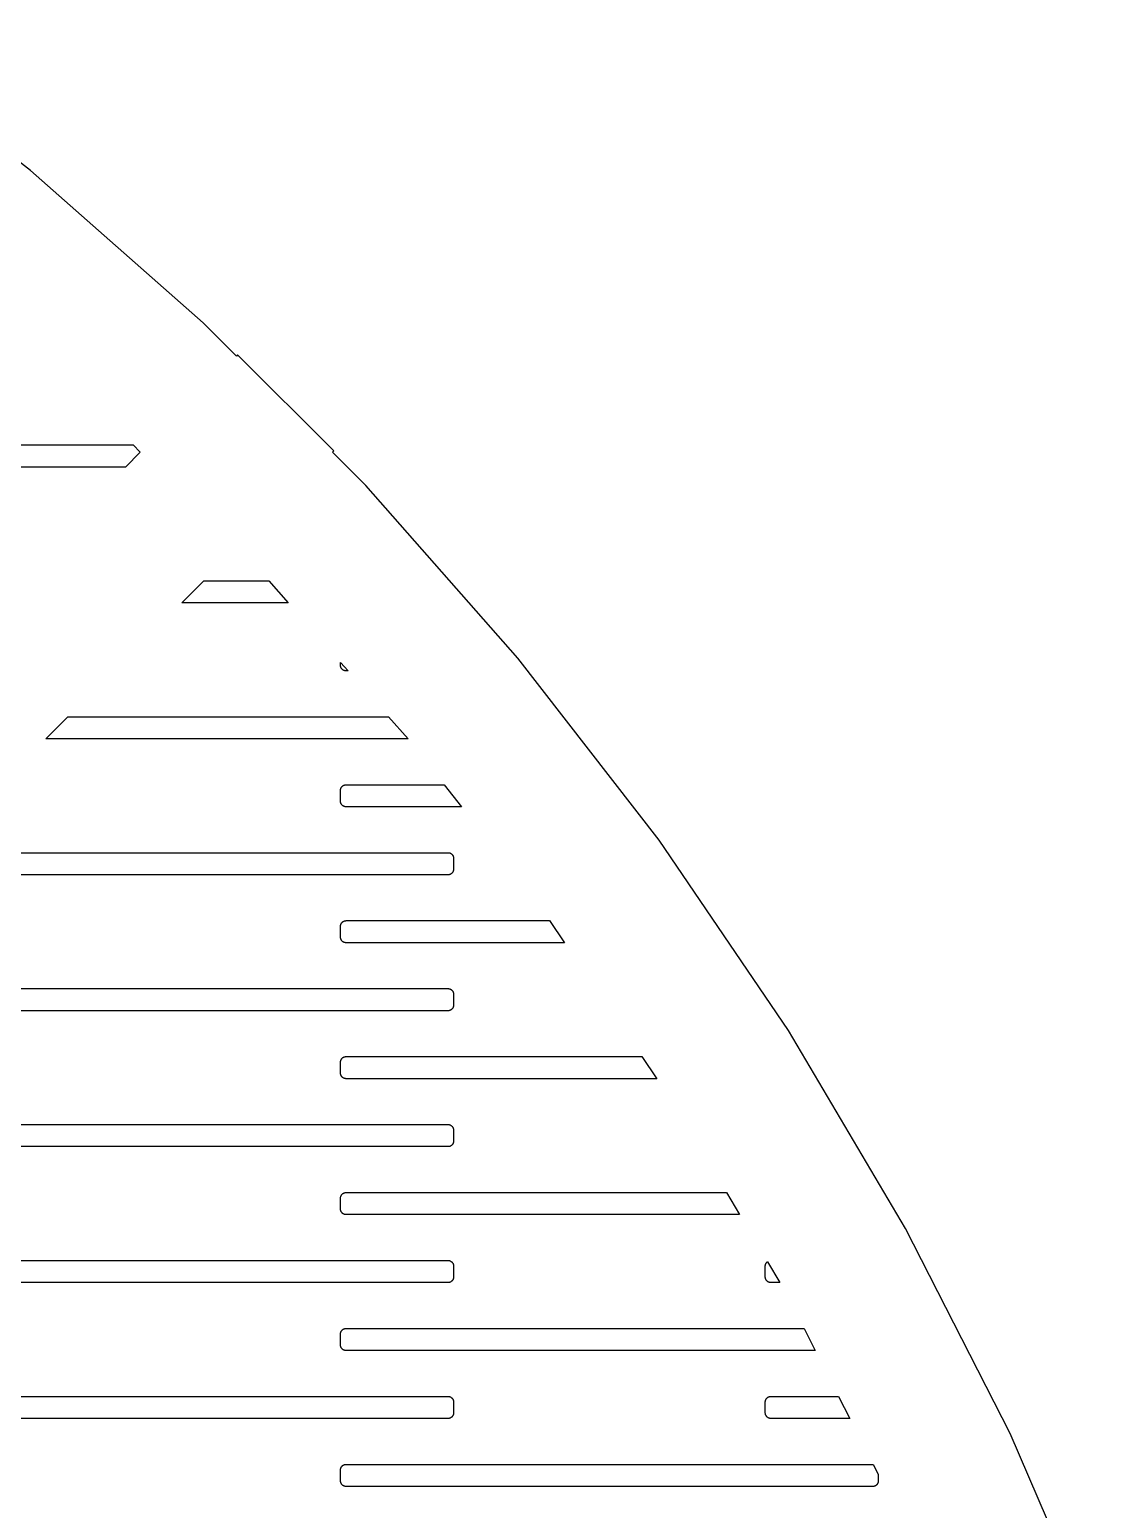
# Model space of a CAD drawing. Header units: metres. Extents: x -216 to 216, y -216 to 216.
# Drawn here: x 137.4 to 200.5, y 87.3 to 174.4 of the extents above; entities that cross this region are included whole.
import ezdxf

# ---------------------------------------------------------------- set-up
doc = ezdxf.new("R2010")
doc.units = ezdxf.units.M

msp = doc.modelspace()

# ---------------------------------------------------------------- linework, layer by layer
for p, q in [((137.427, 166.12), (126.725, 174.422)), ((147.586, 157.164), (137.427, 166.12)), ((149.547, 155.203), (147.586, 157.164)), ((149.622, 155.279), (149.547, 155.203)), ((155.279, 149.622), (149.622, 155.279)), ((131.003, 149.978), (143.464, 149.978)), ((143.464, 149.978), (143.893, 149.549)), ((143.893, 149.549), (143.021, 148.678)), ((155.203, 149.547), (155.279, 149.622)), ((157.164, 147.586), (155.203, 149.547)), ((143.021, 148.678), (131.003, 148.678)), ((166.12, 137.427), (157.164, 147.586)), ((146.335, 140.678), (147.635, 141.978)), ((147.635, 141.978), (151.448, 141.978)), ((151.448, 141.978), (152.595, 140.678)), ((152.595, 140.678), (146.335, 140.678)), ((155.678, 137.003), (155.678, 137.181)), ((155.678, 137.181), (156.121, 136.678)), ((155.678, 136.982), (155.678, 137.003)), ((155.68, 136.962), (155.678, 136.982)), ((155.684, 136.942), (155.68, 136.962)), ((155.688, 136.922), (155.684, 136.942)), ((155.694, 136.902), (155.688, 136.922)), ((155.701, 136.883), (155.694, 136.902)), ((155.709, 136.864), (155.701, 136.883)), ((155.718, 136.846), (155.709, 136.864)), ((155.728, 136.829), (155.718, 136.846)), ((155.74, 136.812), (155.728, 136.829)), ((155.752, 136.796), (155.74, 136.812)), ((155.766, 136.78), (155.752, 136.796)), ((155.78, 136.766), (155.766, 136.78)), ((155.796, 136.752), (155.78, 136.766)), ((155.812, 136.74), (155.796, 136.752)), ((155.829, 136.728), (155.812, 136.74)), ((174.422, 126.725), (166.12, 137.427)), ((155.846, 136.718), (155.829, 136.728)), ((155.864, 136.709), (155.846, 136.718)), ((155.883, 136.701), (155.864, 136.709)), ((155.902, 136.694), (155.883, 136.701)), ((155.922, 136.688), (155.902, 136.694)), ((155.942, 136.684), (155.922, 136.688)), ((155.962, 136.68), (155.942, 136.684)), ((155.982, 136.678), (155.962, 136.68)), ((156.003, 136.678), (155.982, 136.678)), ((156.121, 136.678), (156.003, 136.678)), ((138.335, 132.678), (139.635, 133.978)), ((139.635, 133.978), (158.501, 133.978)), ((158.501, 133.978), (159.648, 132.678)), ((159.648, 132.678), (138.335, 132.678)), ((155.694, 129.753), (155.701, 129.772)), ((155.701, 129.772), (155.709, 129.791)), ((155.709, 129.791), (155.718, 129.809)), ((155.718, 129.809), (155.728, 129.827)), ((155.728, 129.827), (155.74, 129.844)), ((155.74, 129.844), (155.752, 129.86)), ((155.752, 129.86), (155.766, 129.875)), ((155.766, 129.875), (155.78, 129.89)), ((155.78, 129.89), (155.796, 129.903)), ((155.796, 129.903), (155.812, 129.916)), ((155.812, 129.916), (155.829, 129.927)), ((155.829, 129.927), (155.846, 129.938)), ((155.846, 129.938), (155.864, 129.947)), ((155.864, 129.947), (155.883, 129.955)), ((155.883, 129.955), (155.902, 129.962)), ((155.902, 129.962), (155.922, 129.968)), ((155.922, 129.968), (155.942, 129.972)), ((155.942, 129.972), (155.962, 129.975)), ((155.962, 129.975), (155.982, 129.977)), ((155.982, 129.977), (156.003, 129.978)), ((156.003, 129.978), (161.779, 129.978)), ((161.779, 129.978), (162.787, 128.678)), ((155.678, 129.673), (155.68, 129.694)), ((155.678, 129.653), (155.678, 129.673)), ((155.678, 129.003), (155.678, 129.653)), ((155.678, 128.982), (155.678, 129.003)), ((155.68, 128.962), (155.678, 128.982)), ((155.68, 129.694), (155.684, 129.714)), ((155.684, 128.942), (155.68, 128.962)), ((155.684, 129.714), (155.688, 129.734)), ((155.688, 128.922), (155.684, 128.942)), ((155.688, 129.734), (155.694, 129.753)), ((155.694, 128.902), (155.688, 128.922)), ((155.701, 128.883), (155.694, 128.902)), ((155.709, 128.864), (155.701, 128.883)), ((155.718, 128.846), (155.709, 128.864)), ((155.728, 128.829), (155.718, 128.846)), ((155.74, 128.812), (155.728, 128.829)), ((155.752, 128.796), (155.74, 128.812)), ((155.766, 128.78), (155.752, 128.796)), ((155.78, 128.766), (155.766, 128.78)), ((155.796, 128.752), (155.78, 128.766)), ((155.812, 128.74), (155.796, 128.752)), ((155.829, 128.728), (155.812, 128.74)), ((155.846, 128.718), (155.829, 128.728)), ((155.864, 128.709), (155.846, 128.718)), ((155.883, 128.701), (155.864, 128.709)), ((155.902, 128.694), (155.883, 128.701)), ((155.922, 128.688), (155.902, 128.694)), ((155.942, 128.684), (155.922, 128.688)), ((155.962, 128.68), (155.942, 128.684)), ((155.982, 128.678), (155.962, 128.68)), ((156.003, 128.678), (155.982, 128.678)), ((162.787, 128.678), (156.003, 128.678)), ((182.035, 115.523), (174.422, 126.725)), ((131.635, 125.978), (162.003, 125.978)), ((162.003, 125.978), (162.023, 125.977)), ((162.023, 125.977), (162.044, 125.975)), ((162.044, 125.975), (162.064, 125.972)), ((162.064, 125.972), (162.084, 125.968)), ((162.084, 125.968), (162.103, 125.962)), ((162.103, 125.962), (162.122, 125.955)), ((162.122, 125.955), (162.141, 125.947)), ((162.141, 125.947), (162.159, 125.938)), ((162.159, 125.938), (162.177, 125.927)), ((162.177, 125.927), (162.194, 125.916)), ((162.194, 125.916), (162.21, 125.903)), ((162.21, 125.903), (162.225, 125.89)), ((162.225, 125.89), (162.24, 125.875)), ((162.24, 125.875), (162.253, 125.86)), ((162.253, 125.86), (162.266, 125.844)), ((162.266, 125.844), (162.277, 125.827)), ((162.277, 125.827), (162.288, 125.809)), ((162.288, 125.809), (162.297, 125.791)), ((162.297, 125.791), (162.305, 125.772)), ((162.305, 125.772), (162.312, 125.753)), ((162.312, 125.753), (162.318, 125.734)), ((162.318, 125.734), (162.322, 125.714)), ((162.322, 125.714), (162.325, 125.694)), ((162.325, 125.694), (162.327, 125.673)), ((162.327, 125.673), (162.328, 125.653)), ((162.328, 125.653), (162.328, 125.003)), ((162.003, 124.678), (131.003, 124.678)), ((162.023, 124.678), (162.003, 124.678)), ((162.044, 124.68), (162.023, 124.678)), ((162.064, 124.684), (162.044, 124.68)), ((162.084, 124.688), (162.064, 124.684)), ((162.103, 124.694), (162.084, 124.688)), ((162.122, 124.701), (162.103, 124.694)), ((162.141, 124.709), (162.122, 124.701)), ((162.159, 124.718), (162.141, 124.709)), ((162.177, 124.728), (162.159, 124.718)), ((162.194, 124.74), (162.177, 124.728)), ((162.21, 124.752), (162.194, 124.74)), ((162.225, 124.766), (162.21, 124.752)), ((162.24, 124.78), (162.225, 124.766)), ((162.253, 124.796), (162.24, 124.78)), ((162.266, 124.812), (162.253, 124.796)), ((162.277, 124.829), (162.266, 124.812)), ((162.288, 124.846), (162.277, 124.829)), ((162.297, 124.864), (162.288, 124.846)), ((162.305, 124.883), (162.297, 124.864)), ((162.312, 124.902), (162.305, 124.883)), ((162.318, 124.922), (162.312, 124.902)), ((162.322, 124.942), (162.318, 124.922)), ((162.325, 124.962), (162.322, 124.942)), ((162.327, 124.982), (162.325, 124.962)), ((162.328, 125.003), (162.327, 124.982)), ((155.829, 121.927), (155.846, 121.938)), ((155.846, 121.938), (155.864, 121.947)), ((155.864, 121.947), (155.883, 121.955)), ((155.883, 121.955), (155.902, 121.962)), ((155.902, 121.962), (155.922, 121.968)), ((155.922, 121.968), (155.942, 121.972)), ((155.942, 121.972), (155.962, 121.975)), ((155.962, 121.975), (155.982, 121.977)), ((155.982, 121.977), (156.003, 121.978)), ((156.003, 121.978), (167.98, 121.978)), ((167.98, 121.978), (168.864, 120.678)), ((155.678, 121.673), (155.68, 121.694)), ((155.678, 121.653), (155.678, 121.673)), ((155.678, 121.003), (155.678, 121.653)), ((155.68, 121.694), (155.684, 121.714)), ((155.684, 121.714), (155.688, 121.734)), ((155.688, 121.734), (155.694, 121.753)), ((155.694, 121.753), (155.701, 121.772)), ((155.701, 121.772), (155.709, 121.791)), ((155.709, 121.791), (155.718, 121.809)), ((155.718, 121.809), (155.728, 121.827)), ((155.728, 121.827), (155.74, 121.844)), ((155.74, 121.844), (155.752, 121.86)), ((155.752, 121.86), (155.766, 121.875)), ((155.766, 121.875), (155.78, 121.89)), ((155.78, 121.89), (155.796, 121.903)), ((155.796, 121.903), (155.812, 121.916)), ((155.812, 121.916), (155.829, 121.927)), ((155.678, 120.982), (155.678, 121.003)), ((155.68, 120.962), (155.678, 120.982)), ((155.684, 120.942), (155.68, 120.962)), ((155.688, 120.922), (155.684, 120.942)), ((155.694, 120.902), (155.688, 120.922)), ((155.701, 120.883), (155.694, 120.902)), ((155.709, 120.864), (155.701, 120.883)), ((155.718, 120.846), (155.709, 120.864)), ((155.728, 120.829), (155.718, 120.846)), ((155.74, 120.812), (155.728, 120.829)), ((155.752, 120.796), (155.74, 120.812)), ((155.766, 120.78), (155.752, 120.796)), ((155.78, 120.766), (155.766, 120.78)), ((155.796, 120.752), (155.78, 120.766)), ((155.812, 120.74), (155.796, 120.752)), ((155.829, 120.728), (155.812, 120.74)), ((155.846, 120.718), (155.829, 120.728)), ((155.864, 120.709), (155.846, 120.718)), ((155.883, 120.701), (155.864, 120.709)), ((155.902, 120.694), (155.883, 120.701)), ((155.922, 120.688), (155.902, 120.694)), ((155.942, 120.684), (155.922, 120.688)), ((155.962, 120.68), (155.942, 120.684)), ((155.982, 120.678), (155.962, 120.68)), ((156.003, 120.678), (155.982, 120.678)), ((168.864, 120.678), (156.003, 120.678)), ((131.003, 117.978), (162.003, 117.978)), ((162.003, 117.978), (162.023, 117.977)), ((162.023, 117.977), (162.044, 117.975)), ((162.044, 117.975), (162.064, 117.972)), ((162.064, 117.972), (162.084, 117.968)), ((162.084, 117.968), (162.103, 117.962)), ((162.103, 117.962), (162.122, 117.955)), ((162.122, 117.955), (162.141, 117.947)), ((162.141, 117.947), (162.159, 117.938)), ((162.159, 117.938), (162.177, 117.927)), ((162.177, 117.927), (162.194, 117.916)), ((162.194, 117.916), (162.21, 117.903)), ((162.21, 117.903), (162.225, 117.89)), ((162.225, 117.89), (162.24, 117.875)), ((162.24, 117.875), (162.253, 117.86)), ((162.253, 117.86), (162.266, 117.844)), ((162.266, 117.844), (162.277, 117.827)), ((162.277, 117.827), (162.288, 117.809)), ((162.288, 117.809), (162.297, 117.791)), ((162.297, 117.791), (162.305, 117.772)), ((162.305, 117.772), (162.312, 117.753)), ((162.312, 117.753), (162.318, 117.734)), ((162.318, 117.734), (162.322, 117.714)), ((162.322, 117.714), (162.325, 117.694)), ((162.325, 117.694), (162.327, 117.673)), ((162.327, 117.673), (162.328, 117.653)), ((162.328, 117.653), (162.328, 117.003)), ((162.141, 116.709), (162.122, 116.701)), ((162.159, 116.718), (162.141, 116.709)), ((162.177, 116.728), (162.159, 116.718)), ((162.194, 116.74), (162.177, 116.728)), ((162.21, 116.752), (162.194, 116.74)), ((162.225, 116.766), (162.21, 116.752)), ((162.24, 116.78), (162.225, 116.766)), ((162.253, 116.796), (162.24, 116.78)), ((162.266, 116.812), (162.253, 116.796)), ((162.277, 116.829), (162.266, 116.812)), ((162.288, 116.846), (162.277, 116.829)), ((162.297, 116.864), (162.288, 116.846)), ((162.305, 116.883), (162.297, 116.864)), ((162.312, 116.902), (162.305, 116.883)), ((162.318, 116.922), (162.312, 116.902)), ((162.322, 116.942), (162.318, 116.922)), ((162.325, 116.962), (162.322, 116.942)), ((162.327, 116.982), (162.325, 116.962)), ((162.328, 117.003), (162.327, 116.982)), ((162.003, 116.678), (131.003, 116.678)), ((162.023, 116.678), (162.003, 116.678)), ((162.044, 116.68), (162.023, 116.678)), ((162.064, 116.684), (162.044, 116.68)), ((162.084, 116.688), (162.064, 116.684)), ((162.103, 116.694), (162.084, 116.688)), ((162.122, 116.701), (162.103, 116.694)), ((188.929, 103.865), (182.035, 115.523)), ((155.678, 113.673), (155.68, 113.694)), ((155.678, 113.653), (155.678, 113.673)), ((155.678, 113.003), (155.678, 113.653)), ((155.68, 113.694), (155.684, 113.714)), ((155.684, 113.714), (155.688, 113.734)), ((155.688, 113.734), (155.694, 113.753)), ((155.694, 113.753), (155.701, 113.772)), ((155.701, 113.772), (155.709, 113.791)), ((155.709, 113.791), (155.718, 113.809)), ((155.718, 113.809), (155.728, 113.827)), ((155.728, 113.827), (155.74, 113.844)), ((155.74, 113.844), (155.752, 113.86)), ((155.752, 113.86), (155.766, 113.875)), ((155.766, 113.875), (155.78, 113.89)), ((155.78, 113.89), (155.796, 113.903)), ((155.796, 113.903), (155.812, 113.916)), ((155.812, 113.916), (155.829, 113.927)), ((155.829, 113.927), (155.846, 113.938)), ((155.846, 113.938), (155.864, 113.947)), ((155.864, 113.947), (155.883, 113.955)), ((155.883, 113.955), (155.902, 113.962)), ((155.902, 113.962), (155.922, 113.968)), ((155.922, 113.968), (155.942, 113.972)), ((155.942, 113.972), (155.962, 113.975)), ((155.962, 113.975), (155.982, 113.977)), ((155.982, 113.977), (156.003, 113.978)), ((156.003, 113.978), (173.417, 113.978)), ((173.417, 113.978), (174.3, 112.678)), ((155.678, 112.982), (155.678, 113.003)), ((155.68, 112.962), (155.678, 112.982)), ((155.684, 112.942), (155.68, 112.962)), ((155.688, 112.922), (155.684, 112.942)), ((155.694, 112.902), (155.688, 112.922)), ((155.701, 112.883), (155.694, 112.902)), ((155.709, 112.864), (155.701, 112.883)), ((155.718, 112.846), (155.709, 112.864)), ((155.728, 112.829), (155.718, 112.846)), ((155.74, 112.812), (155.728, 112.829)), ((155.752, 112.796), (155.74, 112.812)), ((155.766, 112.78), (155.752, 112.796)), ((155.78, 112.766), (155.766, 112.78)), ((155.796, 112.752), (155.78, 112.766)), ((155.812, 112.74), (155.796, 112.752)), ((155.829, 112.728), (155.812, 112.74)), ((155.846, 112.718), (155.829, 112.728)), ((155.864, 112.709), (155.846, 112.718)), ((155.883, 112.701), (155.864, 112.709)), ((155.902, 112.694), (155.883, 112.701)), ((155.922, 112.688), (155.902, 112.694)), ((155.942, 112.684), (155.922, 112.688)), ((155.962, 112.68), (155.942, 112.684)), ((155.982, 112.678), (155.962, 112.68)), ((156.003, 112.678), (155.982, 112.678)), ((174.3, 112.678), (156.003, 112.678)), ((131.003, 109.978), (162.003, 109.978)), ((162.003, 109.978), (162.023, 109.977)), ((162.023, 109.977), (162.044, 109.975)), ((162.044, 109.975), (162.064, 109.972)), ((162.064, 109.972), (162.084, 109.968)), ((162.084, 109.968), (162.103, 109.962)), ((162.103, 109.962), (162.122, 109.955)), ((162.122, 109.955), (162.141, 109.947)), ((162.141, 109.947), (162.159, 109.938)), ((162.159, 109.938), (162.177, 109.927)), ((162.177, 109.927), (162.194, 109.916)), ((162.194, 109.916), (162.21, 109.903)), ((162.21, 109.903), (162.225, 109.89)), ((162.225, 109.89), (162.24, 109.875)), ((162.24, 109.875), (162.253, 109.86)), ((162.253, 109.86), (162.266, 109.844)), ((162.266, 109.844), (162.277, 109.827)), ((162.277, 109.827), (162.288, 109.809)), ((162.288, 109.809), (162.297, 109.791)), ((162.297, 109.791), (162.305, 109.772)), ((162.305, 109.772), (162.312, 109.753)), ((162.312, 109.753), (162.318, 109.734)), ((162.305, 108.883), (162.297, 108.864)), ((162.312, 108.902), (162.305, 108.883)), ((162.318, 108.922), (162.312, 108.902)), ((162.318, 109.734), (162.322, 109.714)), ((162.322, 108.942), (162.318, 108.922)), ((162.322, 109.714), (162.325, 109.694)), ((162.325, 108.962), (162.322, 108.942)), ((162.325, 109.694), (162.327, 109.673)), ((162.327, 108.982), (162.325, 108.962)), ((162.327, 109.673), (162.328, 109.653)), ((162.328, 109.003), (162.327, 108.982)), ((162.328, 109.653), (162.328, 109.003)), ((162.003, 108.678), (131.003, 108.678)), ((162.023, 108.678), (162.003, 108.678)), ((162.044, 108.68), (162.023, 108.678)), ((162.064, 108.684), (162.044, 108.68)), ((162.084, 108.688), (162.064, 108.684)), ((162.103, 108.694), (162.084, 108.688)), ((162.122, 108.701), (162.103, 108.694)), ((162.141, 108.709), (162.122, 108.701)), ((162.159, 108.718), (162.141, 108.709)), ((162.177, 108.728), (162.159, 108.718)), ((162.194, 108.74), (162.177, 108.728)), ((162.21, 108.752), (162.194, 108.74)), ((162.225, 108.766), (162.21, 108.752)), ((162.24, 108.78), (162.225, 108.766)), ((162.253, 108.796), (162.24, 108.78)), ((162.266, 108.812), (162.253, 108.796)), ((162.277, 108.829), (162.266, 108.812)), ((162.288, 108.846), (162.277, 108.829)), ((162.297, 108.864), (162.288, 108.846)), ((155.678, 105.673), (155.68, 105.694)), ((155.678, 105.653), (155.678, 105.673)), ((155.678, 105.003), (155.678, 105.653)), ((155.68, 105.694), (155.684, 105.714)), ((155.684, 105.714), (155.688, 105.734)), ((155.688, 105.734), (155.694, 105.753)), ((155.694, 105.753), (155.701, 105.772)), ((155.701, 105.772), (155.709, 105.791)), ((155.709, 105.791), (155.718, 105.809)), ((155.718, 105.809), (155.728, 105.827)), ((155.728, 105.827), (155.74, 105.844)), ((155.74, 105.844), (155.752, 105.86)), ((155.752, 105.86), (155.766, 105.875)), ((155.766, 105.875), (155.78, 105.89)), ((155.78, 105.89), (155.796, 105.903)), ((155.796, 105.903), (155.812, 105.916)), ((155.812, 105.916), (155.829, 105.927)), ((155.829, 105.927), (155.846, 105.938)), ((155.846, 105.938), (155.864, 105.947)), ((155.864, 105.947), (155.883, 105.955)), ((155.883, 105.955), (155.902, 105.962)), ((155.902, 105.962), (155.922, 105.968)), ((155.922, 105.968), (155.942, 105.972)), ((155.942, 105.972), (155.962, 105.975)), ((155.962, 105.975), (155.982, 105.977)), ((155.982, 105.977), (156.003, 105.978)), ((156.003, 105.978), (178.39, 105.978)), ((178.39, 105.978), (179.159, 104.678)), ((155.678, 104.982), (155.678, 105.003)), ((155.68, 104.962), (155.678, 104.982)), ((155.684, 104.942), (155.68, 104.962)), ((155.688, 104.922), (155.684, 104.942)), ((155.694, 104.902), (155.688, 104.922)), ((155.701, 104.883), (155.694, 104.902)), ((155.709, 104.864), (155.701, 104.883)), ((155.718, 104.846), (155.709, 104.864)), ((155.728, 104.829), (155.718, 104.846)), ((155.74, 104.812), (155.728, 104.829)), ((155.752, 104.796), (155.74, 104.812)), ((155.766, 104.78), (155.752, 104.796)), ((155.78, 104.766), (155.766, 104.78)), ((155.796, 104.752), (155.78, 104.766)), ((155.812, 104.74), (155.796, 104.752)), ((155.829, 104.728), (155.812, 104.74)), ((155.846, 104.718), (155.829, 104.728)), ((155.864, 104.709), (155.846, 104.718)), ((155.883, 104.701), (155.864, 104.709)), ((155.902, 104.694), (155.883, 104.701)), ((155.922, 104.688), (155.902, 104.694)), ((155.942, 104.684), (155.922, 104.688)), ((155.962, 104.68), (155.942, 104.684)), ((155.982, 104.678), (155.962, 104.68)), ((156.003, 104.678), (155.982, 104.678)), ((179.159, 104.678), (156.003, 104.678)), ((195.078, 91.7968), (188.929, 103.865)), ((131.003, 101.978), (162.003, 101.978)), ((162.003, 101.978), (162.023, 101.977)), ((162.023, 101.977), (162.044, 101.975)), ((162.044, 101.975), (162.064, 101.972)), ((162.064, 101.972), (162.084, 101.968)), ((162.084, 101.968), (162.103, 101.962)), ((162.103, 101.962), (162.122, 101.955)), ((162.122, 101.955), (162.141, 101.947)), ((162.141, 101.947), (162.159, 101.938)), ((162.159, 101.938), (162.177, 101.927)), ((162.177, 101.927), (162.194, 101.916)), ((162.194, 101.916), (162.21, 101.903)), ((162.21, 101.903), (162.225, 101.89)), ((180.78, 101.89), (180.796, 101.903)), ((180.796, 101.903), (180.798, 101.905)), ((180.798, 101.905), (181.524, 100.678)), ((162.225, 101.89), (162.24, 101.875)), ((162.24, 101.875), (162.253, 101.86)), ((162.253, 101.86), (162.266, 101.844)), ((162.266, 101.844), (162.277, 101.827)), ((162.277, 101.827), (162.288, 101.809)), ((162.288, 101.809), (162.297, 101.791)), ((162.297, 101.791), (162.305, 101.772)), ((162.305, 101.772), (162.312, 101.753)), ((162.312, 101.753), (162.318, 101.734)), ((162.318, 101.734), (162.322, 101.714)), ((162.322, 101.714), (162.325, 101.694)), ((162.325, 101.694), (162.327, 101.673)), ((162.327, 101.673), (162.328, 101.653)), ((162.328, 101.653), (162.328, 101.003)), ((180.678, 101.673), (180.68, 101.694)), ((180.678, 101.653), (180.678, 101.673)), ((180.678, 101.003), (180.678, 101.653)), ((180.68, 101.694), (180.684, 101.714)), ((180.684, 101.714), (180.688, 101.734)), ((180.688, 101.734), (180.694, 101.753)), ((180.694, 101.753), (180.701, 101.772)), ((180.701, 101.772), (180.709, 101.791)), ((180.709, 101.791), (180.718, 101.809)), ((180.718, 101.809), (180.728, 101.827)), ((180.728, 101.827), (180.74, 101.844)), ((180.74, 101.844), (180.752, 101.86)), ((180.752, 101.86), (180.766, 101.875)), ((180.766, 101.875), (180.78, 101.89)), ((162.003, 100.678), (131.003, 100.678)), ((162.023, 100.678), (162.003, 100.678)), ((162.044, 100.68), (162.023, 100.678)), ((162.064, 100.684), (162.044, 100.68)), ((162.084, 100.688), (162.064, 100.684)), ((162.103, 100.694), (162.084, 100.688)), ((162.122, 100.701), (162.103, 100.694)), ((162.141, 100.709), (162.122, 100.701)), ((162.159, 100.718), (162.141, 100.709)), ((162.177, 100.728), (162.159, 100.718)), ((162.194, 100.74), (162.177, 100.728)), ((162.21, 100.752), (162.194, 100.74)), ((162.225, 100.766), (162.21, 100.752)), ((162.24, 100.78), (162.225, 100.766)), ((162.253, 100.796), (162.24, 100.78)), ((162.266, 100.812), (162.253, 100.796)), ((162.277, 100.829), (162.266, 100.812)), ((162.288, 100.846), (162.277, 100.829)), ((162.297, 100.864), (162.288, 100.846)), ((162.305, 100.883), (162.297, 100.864)), ((162.312, 100.902), (162.305, 100.883)), ((162.318, 100.922), (162.312, 100.902)), ((162.322, 100.942), (162.318, 100.922)), ((162.325, 100.962), (162.322, 100.942)), ((162.327, 100.982), (162.325, 100.962)), ((162.328, 101.003), (162.327, 100.982)), ((180.678, 100.982), (180.678, 101.003)), ((180.68, 100.962), (180.678, 100.982)), ((180.684, 100.942), (180.68, 100.962)), ((180.688, 100.922), (180.684, 100.942)), ((180.694, 100.902), (180.688, 100.922)), ((180.701, 100.883), (180.694, 100.902)), ((180.709, 100.864), (180.701, 100.883)), ((180.718, 100.846), (180.709, 100.864)), ((180.728, 100.829), (180.718, 100.846)), ((180.74, 100.812), (180.728, 100.829)), ((180.752, 100.796), (180.74, 100.812)), ((180.766, 100.78), (180.752, 100.796)), ((180.78, 100.766), (180.766, 100.78)), ((180.796, 100.752), (180.78, 100.766)), ((180.812, 100.74), (180.796, 100.752)), ((180.829, 100.728), (180.812, 100.74)), ((180.846, 100.718), (180.829, 100.728)), ((180.864, 100.709), (180.846, 100.718)), ((180.883, 100.701), (180.864, 100.709)), ((180.902, 100.694), (180.883, 100.701)), ((180.922, 100.688), (180.902, 100.694)), ((180.942, 100.684), (180.922, 100.688)), ((180.962, 100.68), (180.942, 100.684)), ((180.982, 100.678), (180.962, 100.68)), ((181.003, 100.678), (180.982, 100.678)), ((181.524, 100.678), (181.003, 100.678)), ((155.678, 97.6732), (155.68, 97.6935)), ((155.678, 97.6528), (155.678, 97.6732)), ((155.678, 97.0028), (155.678, 97.6528)), ((155.68, 97.6935), (155.684, 97.7137)), ((155.684, 97.7137), (155.688, 97.7336)), ((155.688, 97.7336), (155.694, 97.7532)), ((155.694, 97.7532), (155.701, 97.7724)), ((155.701, 97.7724), (155.709, 97.7912)), ((155.709, 97.7912), (155.718, 97.8094)), ((155.718, 97.8094), (155.728, 97.8269)), ((155.728, 97.8269), (155.74, 97.8438)), ((155.74, 97.8438), (155.752, 97.86)), ((155.752, 97.86), (155.766, 97.8753)), ((155.766, 97.8753), (155.78, 97.8897)), ((155.78, 97.8897), (155.796, 97.9032)), ((155.796, 97.9032), (155.812, 97.9157)), ((155.812, 97.9157), (155.829, 97.9272)), ((155.829, 97.9272), (155.846, 97.9376)), ((155.846, 97.9376), (155.864, 97.9469)), ((155.864, 97.9469), (155.883, 97.955)), ((155.883, 97.955), (155.902, 97.9619)), ((155.902, 97.9619), (155.922, 97.9676)), ((155.922, 97.9676), (155.942, 97.972)), ((155.942, 97.972), (155.962, 97.9752)), ((155.962, 97.9752), (155.982, 97.9772)), ((155.982, 97.9772), (156.003, 97.9778)), ((156.003, 97.9778), (182.955, 97.9778)), ((182.955, 97.9778), (183.617, 96.6778)), ((155.678, 96.9824), (155.678, 97.0028)), ((155.68, 96.9621), (155.678, 96.9824)), ((155.684, 96.9419), (155.68, 96.9621)), ((155.688, 96.922), (155.684, 96.9419)), ((155.694, 96.9024), (155.688, 96.922)), ((155.701, 96.8831), (155.694, 96.9024)), ((155.709, 96.8644), (155.701, 96.8831)), ((155.718, 96.8462), (155.709, 96.8644)), ((155.728, 96.8287), (155.718, 96.8462)), ((155.74, 96.8118), (155.728, 96.8287)), ((155.752, 96.7956), (155.74, 96.8118)), ((155.766, 96.7803), (155.752, 96.7956)), ((155.78, 96.7659), (155.766, 96.7803)), ((155.796, 96.7524), (155.78, 96.7659)), ((155.812, 96.7399), (155.796, 96.7524)), ((155.829, 96.7284), (155.812, 96.7399)), ((155.846, 96.718), (155.829, 96.7284)), ((155.864, 96.7087), (155.846, 96.718)), ((155.883, 96.7006), (155.864, 96.7087)), ((155.902, 96.6937), (155.883, 96.7006)), ((155.922, 96.688), (155.902, 96.6937)), ((155.942, 96.6835), (155.922, 96.688)), ((155.962, 96.6804), (155.942, 96.6835)), ((155.982, 96.6784), (155.962, 96.6804)), ((156.003, 96.6778), (155.982, 96.6784)), ((183.617, 96.6778), (156.003, 96.6778)), ((134.622, 93.9778), (162.003, 93.9778)), ((162.003, 93.9778), (162.023, 93.9772)), ((162.023, 93.9772), (162.044, 93.9752)), ((162.044, 93.9752), (162.064, 93.972)), ((162.064, 93.972), (162.084, 93.9676)), ((162.084, 93.9676), (162.103, 93.9619)), ((162.103, 93.9619), (162.122, 93.955)), ((162.122, 93.955), (162.141, 93.9469)), ((162.141, 93.9469), (162.159, 93.9376)), ((162.159, 93.9376), (162.177, 93.9272)), ((162.177, 93.9272), (162.194, 93.9157)), ((162.194, 93.9157), (162.21, 93.9032)), ((162.21, 93.9032), (162.225, 93.8897)), ((162.225, 93.8897), (162.24, 93.8753)), ((162.24, 93.8753), (162.253, 93.86)), ((162.253, 93.86), (162.266, 93.8438)), ((162.266, 93.8438), (162.277, 93.8269)), ((162.277, 93.8269), (162.288, 93.8094)), ((162.288, 93.8094), (162.297, 93.7912)), ((162.297, 93.7912), (162.305, 93.7724)), ((162.305, 93.7724), (162.312, 93.7532)), ((162.312, 93.7532), (162.318, 93.7336)), ((162.318, 93.7336), (162.322, 93.7137)), ((162.322, 93.7137), (162.325, 93.6935)), ((162.325, 93.6935), (162.327, 93.6732)), ((162.327, 93.6732), (162.328, 93.6528)), ((162.328, 93.6528), (162.328, 93.0028)), ((180.678, 93.6732), (180.68, 93.6935)), ((180.678, 93.6528), (180.678, 93.6732)), ((180.678, 93.0028), (180.678, 93.6528)), ((180.68, 93.6935), (180.684, 93.7137)), ((180.684, 93.7137), (180.688, 93.7336)), ((180.688, 93.7336), (180.694, 93.7532)), ((180.694, 93.7532), (180.701, 93.7724)), ((180.701, 93.7724), (180.709, 93.7912)), ((180.709, 93.7912), (180.718, 93.8094)), ((180.718, 93.8094), (180.728, 93.8269)), ((180.728, 93.8269), (180.74, 93.8438)), ((180.74, 93.8438), (180.752, 93.86)), ((180.752, 93.86), (180.766, 93.8753)), ((180.766, 93.8753), (180.78, 93.8897)), ((180.78, 93.8897), (180.796, 93.9032)), ((180.796, 93.9032), (180.812, 93.9157)), ((180.812, 93.9157), (180.829, 93.9272)), ((180.829, 93.9272), (180.846, 93.9376)), ((180.846, 93.9376), (180.864, 93.9469)), ((180.864, 93.9469), (180.883, 93.955)), ((180.883, 93.955), (180.902, 93.9619)), ((180.902, 93.9619), (180.922, 93.9676)), ((180.922, 93.9676), (180.942, 93.972)), ((180.942, 93.972), (180.962, 93.9752)), ((180.962, 93.9752), (180.982, 93.9772)), ((180.982, 93.9772), (181.003, 93.9778)), ((181.003, 93.9778), (184.993, 93.9778)), ((184.993, 93.9778), (185.655, 92.6778)), ((162.003, 92.6778), (135.506, 92.6778)), ((162.023, 92.6784), (162.003, 92.6778)), ((162.044, 92.6804), (162.023, 92.6784)), ((162.064, 92.6835), (162.044, 92.6804)), ((162.084, 92.688), (162.064, 92.6835)), ((162.103, 92.6937), (162.084, 92.688)), ((162.122, 92.7006), (162.103, 92.6937)), ((162.141, 92.7087), (162.122, 92.7006)), ((162.159, 92.718), (162.141, 92.7087)), ((162.177, 92.7284), (162.159, 92.718)), ((162.194, 92.7399), (162.177, 92.7284)), ((162.21, 92.7524), (162.194, 92.7399)), ((162.225, 92.7659), (162.21, 92.7524)), ((162.24, 92.7803), (162.225, 92.7659)), ((162.253, 92.7956), (162.24, 92.7803)), ((162.266, 92.8118), (162.253, 92.7956)), ((162.277, 92.8287), (162.266, 92.8118)), ((162.288, 92.8462), (162.277, 92.8287)), ((162.297, 92.8644), (162.288, 92.8462)), ((162.305, 92.8831), (162.297, 92.8644)), ((162.312, 92.9024), (162.305, 92.8831)), ((162.318, 92.922), (162.312, 92.9024)), ((162.322, 92.9419), (162.318, 92.922)), ((162.325, 92.9621), (162.322, 92.9419)), ((162.327, 92.9824), (162.325, 92.9621)), ((162.328, 93.0028), (162.327, 92.9824)), ((180.678, 92.9824), (180.678, 93.0028)), ((180.68, 92.9621), (180.678, 92.9824)), ((180.684, 92.9419), (180.68, 92.9621)), ((180.688, 92.922), (180.684, 92.9419)), ((180.694, 92.9024), (180.688, 92.922)), ((180.701, 92.8831), (180.694, 92.9024)), ((180.709, 92.8644), (180.701, 92.8831)), ((180.718, 92.8462), (180.709, 92.8644)), ((180.728, 92.8287), (180.718, 92.8462)), ((180.74, 92.8118), (180.728, 92.8287)), ((180.752, 92.7956), (180.74, 92.8118)), ((180.766, 92.7803), (180.752, 92.7956)), ((180.78, 92.7659), (180.766, 92.7803)), ((180.796, 92.7524), (180.78, 92.7659)), ((180.812, 92.7399), (180.796, 92.7524)), ((180.829, 92.7284), (180.812, 92.7399)), ((180.846, 92.718), (180.829, 92.7284)), ((180.864, 92.7087), (180.846, 92.718)), ((180.883, 92.7006), (180.864, 92.7087)), ((180.902, 92.6937), (180.883, 92.7006)), ((180.922, 92.688), (180.902, 92.6937)), ((180.942, 92.6835), (180.922, 92.688)), ((180.962, 92.6804), (180.942, 92.6835)), ((180.982, 92.6784), (180.962, 92.6804)), ((181.003, 92.6778), (180.982, 92.6784)), ((185.655, 92.6778), (181.003, 92.6778)), ((200.457, 79.3666), (195.078, 91.7968)), ((155.68, 89.6935), (155.684, 89.7137)), ((155.684, 89.7137), (155.688, 89.7336)), ((155.688, 89.7336), (155.694, 89.7532)), ((155.694, 89.7532), (155.701, 89.7724)), ((155.701, 89.7724), (155.709, 89.7912)), ((155.709, 89.7912), (155.718, 89.8094)), ((155.718, 89.8094), (155.728, 89.8269)), ((155.728, 89.8269), (155.74, 89.8438)), ((155.74, 89.8438), (155.752, 89.86)), ((155.752, 89.86), (155.766, 89.8753)), ((155.766, 89.8753), (155.78, 89.8897)), ((155.78, 89.8897), (155.796, 89.9032)), ((155.796, 89.9032), (155.812, 89.9157)), ((155.812, 89.9157), (155.829, 89.9272)), ((155.829, 89.9272), (155.846, 89.9376)), ((155.846, 89.9376), (155.864, 89.9469)), ((155.864, 89.9469), (155.883, 89.955)), ((155.883, 89.955), (155.902, 89.9619)), ((155.902, 89.9619), (155.922, 89.9676)), ((155.922, 89.9676), (155.942, 89.972)), ((155.942, 89.972), (155.962, 89.9752)), ((155.962, 89.9752), (155.982, 89.9772)), ((155.982, 89.9772), (156.003, 89.9778)), ((156.003, 89.9778), (187.003, 89.9778)), ((187.003, 89.9778), (187.023, 89.9772)), ((187.023, 89.9772), (187.032, 89.9764)), ((187.032, 89.9764), (187.328, 89.395)), ((155.678, 89.6732), (155.68, 89.6935)), ((155.678, 89.6528), (155.678, 89.6732)), ((155.678, 89.0028), (155.678, 89.6528)), ((155.678, 88.9824), (155.678, 89.0028)), ((155.68, 88.9621), (155.678, 88.9824)), ((155.684, 88.9419), (155.68, 88.9621)), ((155.688, 88.922), (155.684, 88.9419)), ((155.694, 88.9024), (155.688, 88.922)), ((155.701, 88.8831), (155.694, 88.9024)), ((155.709, 88.8644), (155.701, 88.8831)), ((155.718, 88.8462), (155.709, 88.8644)), ((155.728, 88.8287), (155.718, 88.8462)), ((187.288, 88.8462), (187.277, 88.8287)), ((187.297, 88.8644), (187.288, 88.8462)), ((187.305, 88.8831), (187.297, 88.8644)), ((187.312, 88.9024), (187.305, 88.8831)), ((187.318, 88.922), (187.312, 88.9024)), ((187.322, 88.9419), (187.318, 88.922)), ((187.325, 88.9621), (187.322, 88.9419)), ((187.327, 88.9824), (187.325, 88.9621)), ((187.328, 89.0028), (187.327, 88.9824)), ((187.328, 89.395), (187.328, 89.0028)), ((155.74, 88.8118), (155.728, 88.8287)), ((155.752, 88.7956), (155.74, 88.8118)), ((155.766, 88.7803), (155.752, 88.7956)), ((155.78, 88.7659), (155.766, 88.7803)), ((155.796, 88.7524), (155.78, 88.7659)), ((155.812, 88.7399), (155.796, 88.7524)), ((155.829, 88.7284), (155.812, 88.7399)), ((155.846, 88.718), (155.829, 88.7284)), ((155.864, 88.7087), (155.846, 88.718)), ((155.883, 88.7006), (155.864, 88.7087)), ((155.902, 88.6937), (155.883, 88.7006)), ((155.922, 88.688), (155.902, 88.6937)), ((155.942, 88.6835), (155.922, 88.688)), ((155.962, 88.6804), (155.942, 88.6835)), ((155.982, 88.6784), (155.962, 88.6804)), ((156.003, 88.6778), (155.982, 88.6784)), ((187.003, 88.6778), (156.003, 88.6778)), ((187.023, 88.6784), (187.003, 88.6778)), ((187.044, 88.6804), (187.023, 88.6784)), ((187.064, 88.6835), (187.044, 88.6804)), ((187.084, 88.688), (187.064, 88.6835)), ((187.103, 88.6937), (187.084, 88.688)), ((187.122, 88.7006), (187.103, 88.6937)), ((187.141, 88.7087), (187.122, 88.7006)), ((187.159, 88.718), (187.141, 88.7087)), ((187.177, 88.7284), (187.159, 88.718)), ((187.194, 88.7399), (187.177, 88.7284)), ((187.21, 88.7524), (187.194, 88.7399)), ((187.225, 88.7659), (187.21, 88.7524)), ((187.24, 88.7803), (187.225, 88.7659)), ((187.253, 88.7956), (187.24, 88.7803)), ((187.266, 88.8118), (187.253, 88.7956)), ((187.277, 88.8287), (187.266, 88.8118))]:
    msp.add_line(p, q)

doc.saveas('drawing.dxf')
